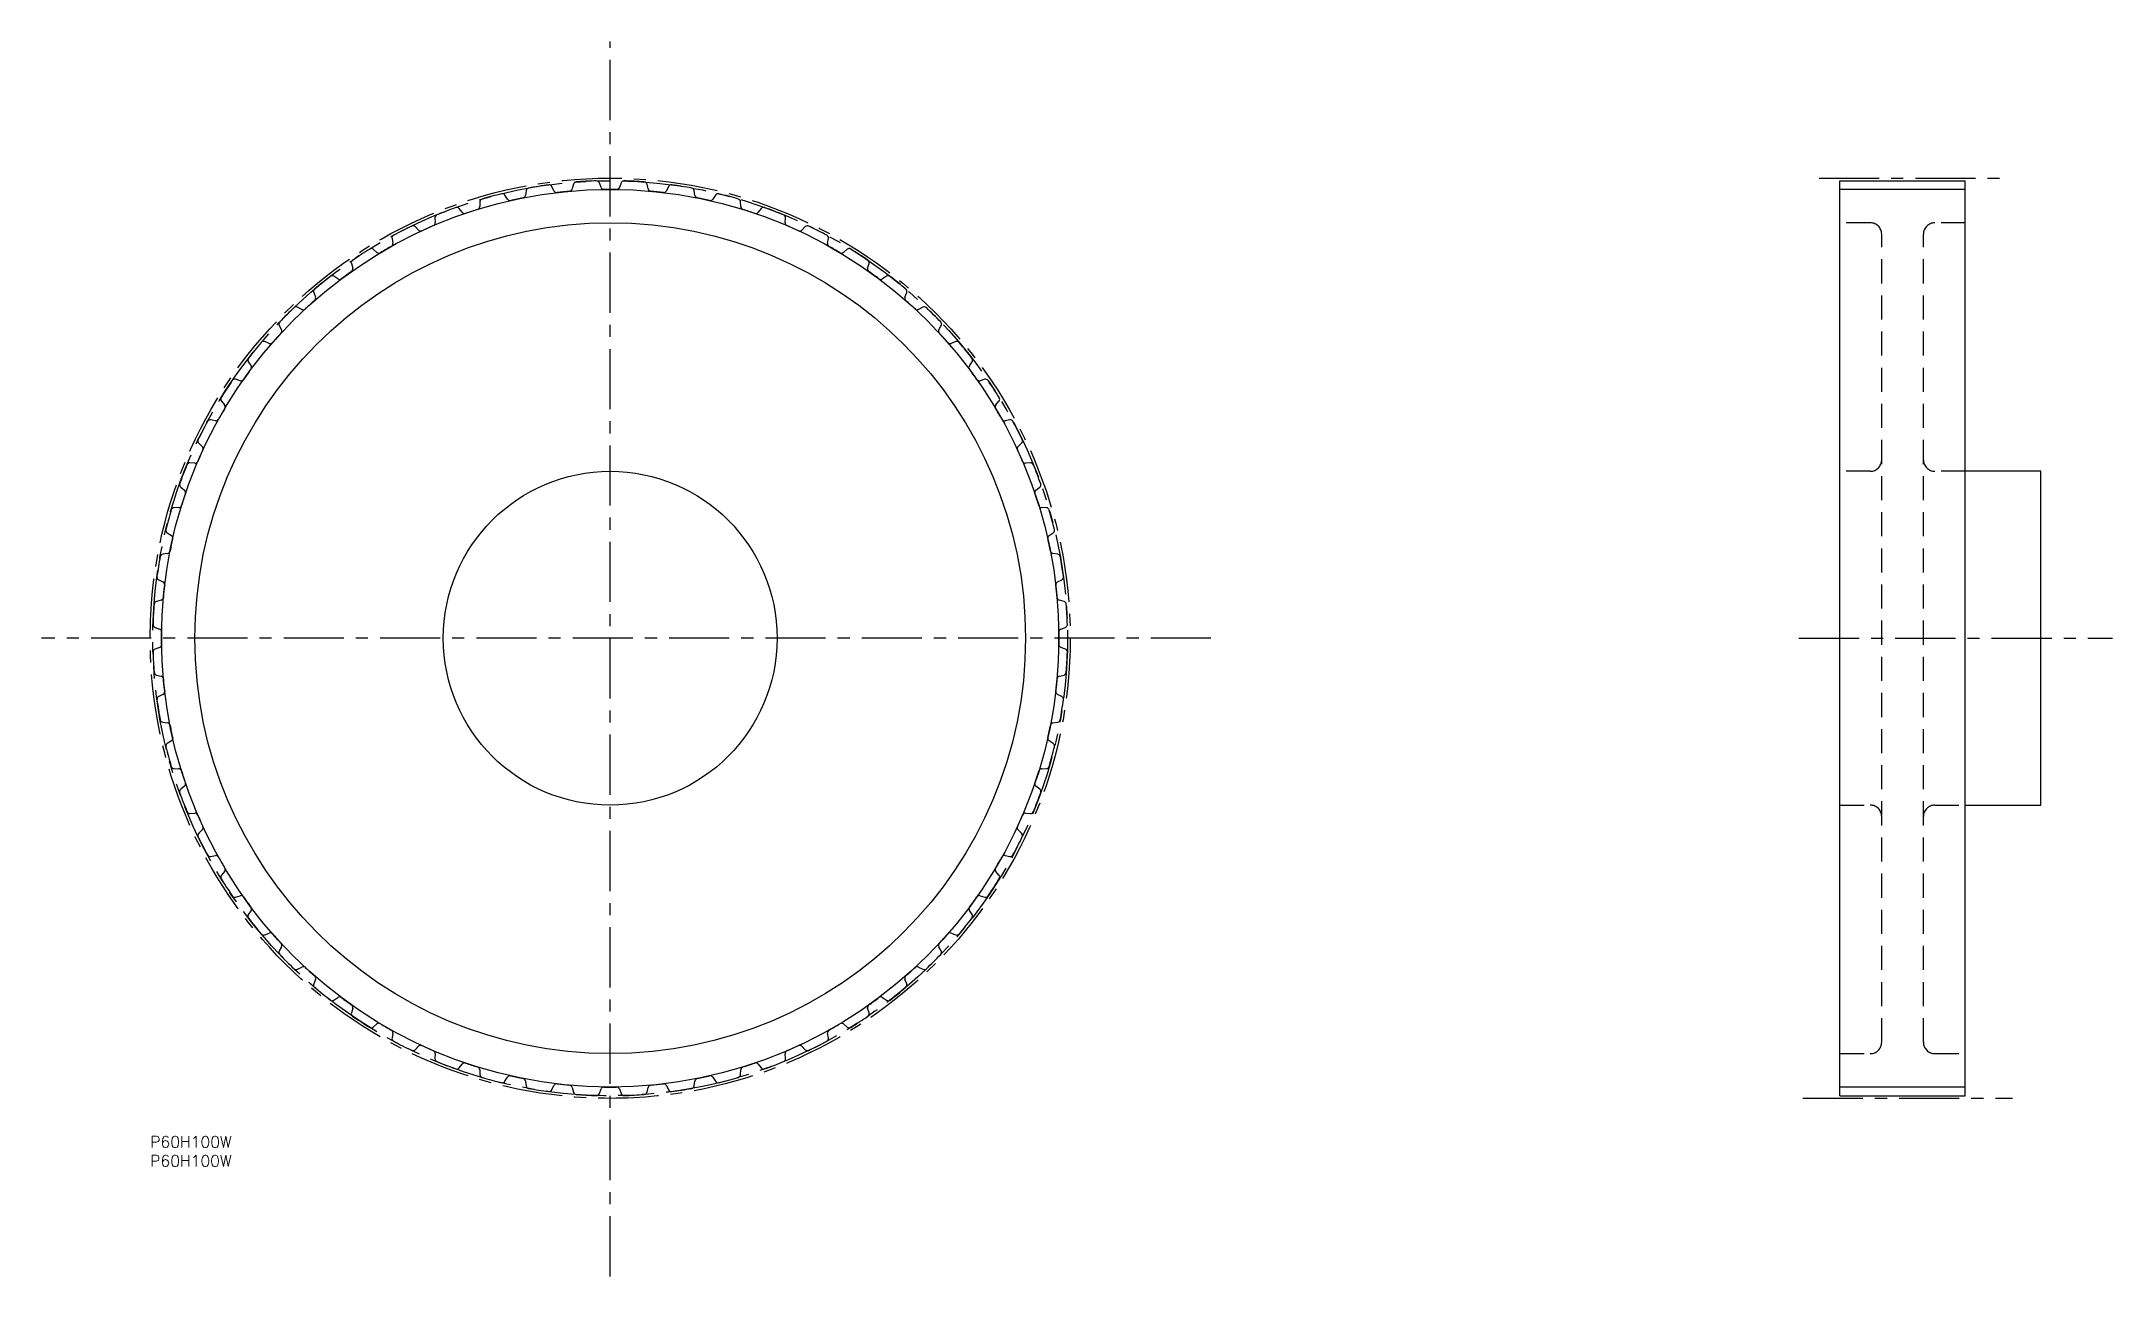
# Model space of a CAD drawing. Extents: x -29 to 517, y -37 to 289.
import ezdxf

# ---------------------------------------------------------------- set-up
doc = ezdxf.new("R2010")
doc.units = 0
doc.header["$LTSCALE"] = 0.5
for name, pattern in [('CENTER', [50.8, 31.75, -6.35, 6.35, -6.35]), ('DASHED', [19.05, 12.7, -6.35]), ('PHANTOM', [63.5, 31.75, -6.35, 6.35, -6.35, 6.35, -6.35])]:
    doc.linetypes.add(name, pattern=pattern)
for name, color, linetype in [('MSM_CENTER', 1, 'CENTER'), ('MSM_CONTINUOUS', 7, 'CONTINUOUS'), ('MSM_DASHED', 4, 'DASHED'), ('MSM_IMAGINARY', 6, 'PHANTOM'), ('MSM_NARROW', 5, 'CONTINUOUS'), ('MSM_PART_NUMBER', 7, 'CONTINUOUS')]:
    doc.layers.add(name, color=color, linetype=linetype)
doc.styles.get("Standard").update_dxf_attribs({"font": 'txt.shx', "height": 3, "bigfont": 'bigfont.shx'})

msp = doc.modelspace()

# ---------------------------------------------------------------- linework, layer by layer
at = {"layer": 'MSM_CENTER'}
for p, q in [((121.27, -36.98), (121.27, 288.57)), ((439.99, 252.55), (488.22, 252.55)), ((279.66, 131.27), (-28.69, 131.27)), ((434.66, 131.27), (517.39, 131.27)), ((435.69, 10), (491.01, 10))]:
    msp.add_line(p, q, dxfattribs=at)
msp.add_circle((121.27, 131.27), 121.28, dxfattribs=at)
at = {"layer": 'MSM_CONTINUOUS'}
for p, q in [((118.86, 250.09), (118.42, 251.28)), ((124.13, 251.28), (123.69, 250.09)), ((445.51, 10.68), (445.51, 251.86)), ((445.51, 251.86), (478.51, 251.86)), ((478.51, 10.68), (478.51, 251.86)), ((86.91, 246.29), (86.86, 245.02)), ((94.2, 246.99), (93.53, 248.07)), ((99.12, 249.26), (98.94, 248)), ((106.45, 249.19), (105.89, 250.33)), ((111.57, 250.93), (111.26, 249.69)), ((131.29, 249.69), (130.98, 250.93)), ((136.66, 250.33), (136.1, 249.19)), ((143.61, 248), (143.43, 249.26)), ((149.02, 248.07), (148.35, 246.99)), ((155.69, 245.02), (155.64, 246.29)), ((75.07, 242.07), (75.16, 240.8)), ((82.26, 243.53), (81.48, 244.53)), ((161.07, 244.53), (160.29, 243.53)), ((167.39, 240.8), (167.48, 242.07)), ((63.74, 236.63), (63.96, 235.38)), ((70.74, 238.83), (69.85, 239.75)), ((172.7, 239.75), (171.81, 238.83)), ((178.59, 235.38), (178.81, 236.63)), ((53.04, 230.04), (53.4, 228.82)), ((59.77, 232.96), (58.8, 233.78)), ((183.75, 233.78), (182.78, 232.96)), ((189.15, 228.82), (189.51, 230.04)), ((49.48, 225.98), (48.43, 226.69)), ((194.12, 226.69), (193.07, 225.98)), ((39.97, 217.95), (38.85, 218.55)), ((43.09, 222.37), (43.57, 221.19)), ((198.98, 221.19), (199.46, 222.37)), ((203.7, 218.55), (202.58, 217.95)), ((34, 213.7), (34.6, 212.58)), ((207.95, 212.58), (208.55, 213.7)), ((31.36, 208.98), (30.18, 209.46)), ((212.37, 209.46), (211.19, 208.98)), ((25.86, 204.12), (26.57, 203.07)), ((215.98, 203.07), (216.69, 204.12)), ((23.73, 199.15), (22.51, 199.51)), ((220.04, 199.51), (218.82, 199.15)), ((18.77, 193.75), (19.59, 192.78)), ((222.96, 192.78), (223.78, 193.75)), ((17.17, 188.59), (15.92, 188.81)), ((226.63, 188.81), (225.38, 188.59)), ((12.8, 182.7), (13.72, 181.81)), ((228.83, 181.81), (229.75, 182.7)), ((11.75, 177.39), (10.48, 177.48)), ((232.07, 177.48), (230.8, 177.39)), ((498.51, 175.27), (478.51, 175.27)), ((498.51, 87.28), (498.51, 175.27)), ((8.02, 171.07), (9.02, 170.29)), ((233.53, 170.29), (234.53, 171.07)), ((7.53, 165.69), (6.26, 165.64)), ((236.29, 165.64), (235.02, 165.69)), ((4.48, 159.02), (5.56, 158.35)), ((236.99, 158.35), (238.07, 159.02)), ((4.55, 153.61), (3.29, 153.43)), ((239.26, 153.43), (238, 153.61)), ((2.22, 146.66), (3.36, 146.1)), ((239.19, 146.1), (240.33, 146.66)), ((2.86, 141.29), (1.62, 140.98)), ((240.93, 140.98), (239.69, 141.29)), ((1.27, 134.13), (2.46, 133.69)), ((240.09, 133.69), (241.28, 134.13)), ((2.46, 128.86), (1.27, 128.42)), ((241.28, 128.42), (240.09, 128.86)), ((1.62, 121.57), (2.86, 121.26)), ((239.69, 121.26), (240.93, 121.57)), ((3.36, 116.45), (2.22, 115.89)), ((240.33, 115.89), (239.19, 116.45)), ((3.29, 109.12), (4.55, 108.94)), ((5.56, 104.2), (4.48, 103.53)), ((238.07, 103.53), (236.99, 104.2)), ((238, 108.94), (239.26, 109.12)), ((6.26, 96.91), (7.53, 96.86)), ((235.02, 96.86), (236.29, 96.91)), ((9.02, 92.26), (8.02, 91.48)), ((234.53, 91.48), (233.53, 92.26)), ((10.48, 85.07), (11.75, 85.16)), ((230.8, 85.16), (232.07, 85.07)), ((478.51, 87.28), (498.51, 87.28)), ((13.72, 80.74), (12.8, 79.85)), ((229.75, 79.85), (228.83, 80.74)), ((15.92, 73.74), (17.17, 73.96)), ((225.38, 73.96), (226.63, 73.74)), ((19.59, 69.77), (18.77, 68.8)), ((223.78, 68.8), (222.96, 69.77)), ((22.51, 63.04), (23.73, 63.4)), ((218.82, 63.4), (220.04, 63.04)), ((26.57, 59.48), (25.86, 58.43)), ((216.69, 58.43), (215.98, 59.48)), ((30.18, 53.09), (31.36, 53.57)), ((34.6, 49.97), (34, 48.85)), ((208.55, 48.85), (207.95, 49.97)), ((211.19, 53.57), (212.37, 53.09)), ((38.85, 44), (39.97, 44.6)), ((202.58, 44.6), (203.7, 44)), ((43.57, 41.36), (43.09, 40.18)), ((199.46, 40.18), (198.98, 41.36)), ((48.43, 35.86), (49.48, 36.57)), ((53.4, 33.73), (53.04, 32.51)), ((189.51, 32.51), (189.15, 33.73)), ((193.07, 36.57), (194.12, 35.86)), ((58.8, 28.77), (59.77, 29.59)), ((182.78, 29.59), (183.75, 28.77)), ((63.96, 27.17), (63.74, 25.92)), ((69.85, 22.8), (70.74, 23.72)), ((171.81, 23.72), (172.7, 22.8)), ((178.81, 25.92), (178.59, 27.17)), ((75.16, 21.75), (75.07, 20.48)), ((81.48, 18.02), (82.26, 19.02)), ((86.86, 17.53), (86.91, 16.26)), ((155.64, 16.26), (155.69, 17.53)), ((160.29, 19.02), (161.07, 18.02)), ((167.48, 20.48), (167.39, 21.75)), ((93.53, 14.48), (94.2, 15.56)), ((98.94, 14.55), (99.12, 13.29)), ((105.89, 12.22), (106.45, 13.36)), ((111.26, 12.86), (111.57, 11.62)), ((118.42, 11.27), (118.86, 12.46)), ((123.69, 12.46), (124.13, 11.27)), ((130.98, 11.62), (131.29, 12.86)), ((136.1, 13.36), (136.66, 12.22)), ((143.43, 13.29), (143.61, 14.55)), ((148.35, 15.56), (149.02, 14.48)), ((445.51, 10.68), (478.51, 10.68))]:
    msp.add_line(p, q, dxfattribs=at)
for radius in [109.5, 44]:
    msp.add_circle((121.27, 131.27), radius, dxfattribs=at)
for centre, radius, start, end in [((112.35, 250.73), 0.8, 94.2747, 166), ((121.27, 131.27), 120.59, 91.7253, 94.2747), ((117.67, 251.01), 0.8, 20, 91.7253), ((124.88, 251.01), 0.8, 88.2747, 160), ((121.27, 131.27), 120.59, 85.7253, 88.2747), ((130.2, 250.73), 0.8, 14, 85.7253), ((87.7, 246.26), 0.8, 106.2747, 178), ((121.27, 131.27), 120.59, 103.7253, 106.2747), ((92.85, 247.64), 0.8, 32, 103.7253), ((94.88, 247.41), 0.8, 212, 282.8026), ((121.27, 131.27), 118.3, 101.1974, 102.8026), ((98.15, 248.11), 0.8, 281.1974, 352), ((99.91, 249.14), 0.8, 100.2747, 172), ((121.27, 131.27), 120.59, 97.7253, 100.2747), ((105.17, 249.98), 0.8, 26, 97.7253), ((107.17, 249.54), 0.8, 206, 276.8026), ((121.27, 131.27), 118.3, 95.1974, 96.8026), ((110.49, 249.89), 0.8, 275.1974, 346), ((119.61, 250.36), 0.8, 200, 270.8026), ((121.27, 131.27), 118.3, 89.1974, 90.8026), ((122.94, 250.36), 0.8, 269.1974, 340), ((132.06, 249.89), 0.8, 194, 264.8026), ((121.27, 131.27), 118.3, 83.1974, 84.8026), ((135.38, 249.54), 0.8, 263.1974, 334), ((137.38, 249.98), 0.8, 82.2747, 154), ((121.27, 131.27), 120.59, 79.7253, 82.2747), ((142.64, 249.14), 0.8, 8, 79.7253), ((144.4, 248.11), 0.8, 188, 258.8026), ((121.27, 131.27), 118.3, 77.1974, 78.8026), ((147.67, 247.41), 0.8, 257.1974, 328), ((149.7, 247.64), 0.8, 76.2747, 148), ((121.27, 131.27), 120.59, 73.7253, 76.2747), ((154.85, 246.26), 0.8, 2, 73.7253), ((74.36, 240.75), 0.8, 293.1974, 4), ((75.87, 242.13), 0.8, 112.2747, 184), ((121.27, 131.27), 120.59, 109.7253, 112.2747), ((80.84, 244.04), 0.8, 38, 109.7253), ((82.89, 244.02), 0.8, 218, 288.8026), ((121.27, 131.27), 118.3, 107.1974, 108.8026), ((86.06, 245.05), 0.8, 287.1974, 358), ((156.49, 245.05), 0.8, 182, 252.8026), ((121.27, 131.27), 118.3, 71.1974, 72.8026), ((159.66, 244.02), 0.8, 251.1974, 322), ((161.71, 244.04), 0.8, 70.2747, 142), ((121.27, 131.27), 120.59, 67.7253, 70.2747), ((166.68, 242.13), 0.8, 356, 67.7253), ((168.19, 240.75), 0.8, 176, 246.8026), ((63.18, 235.24), 0.8, 299.1974, 10), ((64.53, 236.77), 0.8, 118.2747, 190), ((121.27, 131.27), 120.59, 115.7253, 118.2747), ((69.28, 239.19), 0.8, 44, 115.7253), ((71.31, 239.39), 0.8, 224, 294.8026), ((121.27, 131.27), 118.3, 113.1974, 114.8026), ((121.27, 131.27), 118.3, 65.1974, 66.8026), ((171.24, 239.39), 0.8, 245.1974, 316), ((173.27, 239.19), 0.8, 64.2747, 136), ((121.27, 131.27), 120.59, 61.7253, 64.2747), ((178.02, 236.77), 0.8, 350, 61.7253), ((179.37, 235.24), 0.8, 170, 240.8026), ((53.81, 230.26), 0.8, 124.2747, 196), ((121.27, 131.27), 120.59, 121.7253, 124.2747), ((58.28, 233.17), 0.8, 50, 121.7253), ((60.29, 233.57), 0.8, 230, 300.8026), ((121.27, 131.27), 118.3, 119.1974, 120.8026), ((121.27, 131.27), 118.3, 59.1974, 60.8026), ((182.26, 233.57), 0.8, 239.1974, 310), ((184.27, 233.17), 0.8, 58.2747, 130), ((121.27, 131.27), 120.59, 55.7253, 58.2747), ((188.74, 230.26), 0.8, 344, 55.7253), ((121.27, 131.27), 120.59, 127.7253, 130.2747), ((47.98, 226.02), 0.8, 56, 127.7253), ((49.93, 226.64), 0.8, 236, 306.8026), ((121.27, 131.27), 118.3, 125.1974, 126.8026), ((52.63, 228.6), 0.8, 305.1974, 16), ((189.92, 228.6), 0.8, 164, 234.8026), ((121.27, 131.27), 118.3, 53.1974, 54.8026), ((192.62, 226.64), 0.8, 233.1974, 304), ((194.57, 226.02), 0.8, 52.2747, 124), ((121.27, 131.27), 120.59, 49.7253, 52.2747), ((38.48, 217.84), 0.8, 62, 133.7253), ((121.27, 131.27), 118.3, 131.1974, 132.8026), ((43.84, 222.67), 0.8, 130.2747, 202), ((42.83, 220.89), 0.8, 311.1974, 22), ((199.72, 220.89), 0.8, 158, 228.8026), ((121.27, 131.27), 118.3, 47.1974, 48.8026), ((198.71, 222.67), 0.8, 338, 49.7253), ((204.07, 217.84), 0.8, 46.2747, 118), ((34.71, 214.07), 0.8, 136.2747, 208), ((121.27, 131.27), 120.59, 133.7253, 136.2747), ((40.35, 218.66), 0.8, 242, 312.8026), ((202.2, 218.66), 0.8, 227.1974, 298), ((121.27, 131.27), 120.59, 43.7253, 46.2747), ((207.84, 214.07), 0.8, 332, 43.7253), ((121.27, 131.27), 120.59, 139.7253, 142.2747), ((29.88, 208.71), 0.8, 68, 139.7253), ((31.66, 209.72), 0.8, 248, 318.8026), ((121.27, 131.27), 118.3, 137.1974, 138.8026), ((33.89, 212.2), 0.8, 317.1974, 28), ((208.66, 212.2), 0.8, 152, 222.8026), ((121.27, 131.27), 118.3, 41.1974, 42.8026), ((210.89, 209.72), 0.8, 221.1974, 292), ((212.67, 208.71), 0.8, 40.2747, 112), ((121.27, 131.27), 120.59, 37.7253, 40.2747), ((121.27, 131.27), 118.3, 143.1974, 144.8026), ((26.53, 204.57), 0.8, 142.2747, 214), ((25.91, 202.62), 0.8, 323.1974, 34), ((216.64, 202.62), 0.8, 146, 216.8026), ((121.27, 131.27), 118.3, 35.1974, 36.8026), ((216.02, 204.57), 0.8, 326, 37.7253), ((121.27, 131.27), 120.59, 145.7253, 148.2747), ((22.29, 198.74), 0.8, 74, 145.7253), ((23.95, 199.92), 0.8, 254, 324.8026), ((218.6, 199.92), 0.8, 215.1974, 286), ((220.26, 198.74), 0.8, 34.2747, 106), ((121.27, 131.27), 120.59, 31.7253, 34.2747), ((121.27, 131.27), 118.3, 149.1974, 150.8026), ((19.38, 194.27), 0.8, 148.2747, 220), ((18.98, 192.26), 0.8, 329.1974, 40), ((223.57, 192.26), 0.8, 140, 210.8026), ((121.27, 131.27), 118.3, 29.1974, 30.8026), ((223.17, 194.27), 0.8, 320, 31.7253), ((121.27, 131.27), 120.59, 151.7253, 154.2747), ((15.78, 188.02), 0.8, 80, 151.7253), ((17.31, 189.37), 0.8, 260, 330.8026), ((225.24, 189.37), 0.8, 209.1974, 280), ((226.77, 188.02), 0.8, 28.2747, 100), ((121.27, 131.27), 120.59, 25.7253, 28.2747), ((121.27, 131.27), 118.3, 155.1974, 156.8026), ((13.36, 183.27), 0.8, 154.2747, 226), ((13.16, 181.24), 0.8, 335.1974, 46), ((229.39, 181.24), 0.8, 134, 204.8026), ((121.27, 131.27), 118.3, 23.1974, 24.8026), ((229.19, 183.27), 0.8, 314, 25.7253), ((121.27, 131.27), 120.59, 157.7253, 160.2747), ((10.42, 176.68), 0.8, 86, 157.7253), ((11.8, 178.19), 0.8, 266, 336.8026), ((230.75, 178.19), 0.8, 203.1974, 274), ((232.13, 176.68), 0.8, 22.2747, 94), ((121.27, 131.27), 120.59, 19.7253, 22.2747), ((8.51, 171.71), 0.8, 160.2747, 232), ((121.27, 131.27), 118.3, 161.1974, 162.8026), ((8.53, 169.66), 0.8, 341.1974, 52), ((234.02, 169.66), 0.8, 128, 198.8026), ((121.27, 131.27), 118.3, 17.1974, 18.8026), ((234.04, 171.71), 0.8, 308, 19.7253), ((121.27, 131.27), 120.59, 163.7253, 166.2747), ((6.29, 164.85), 0.8, 92, 163.7253), ((7.5, 166.49), 0.8, 272, 342.8026), ((235.05, 166.49), 0.8, 197.1974, 268), ((236.26, 164.85), 0.8, 16.2747, 88), ((121.27, 131.27), 120.59, 13.7253, 16.2747), ((4.91, 159.7), 0.8, 166.2747, 238), ((237.64, 159.7), 0.8, 302, 13.7253), ((3.41, 152.64), 0.8, 98, 169.7253), ((4.44, 154.4), 0.8, 278, 348.8026), ((121.27, 131.27), 118.3, 167.1974, 168.8026), ((5.14, 157.67), 0.8, 347.1974, 58), ((237.41, 157.67), 0.8, 122, 192.8026), ((121.27, 131.27), 118.3, 11.1974, 12.8026), ((238.11, 154.4), 0.8, 191.1974, 262), ((239.14, 152.64), 0.8, 10.2747, 82), ((2.57, 147.38), 0.8, 172.2747, 244), ((121.27, 131.27), 120.59, 169.7253, 172.2747), ((121.27, 131.27), 120.59, 7.7253, 10.2747), ((239.98, 147.38), 0.8, 296, 7.7253), ((2.66, 142.06), 0.8, 284, 354.8026), ((3.01, 145.38), 0.8, 353.1974, 64), ((121.27, 131.27), 118.3, 173.1974, 174.8026), ((239.54, 145.38), 0.8, 116, 186.8026), ((121.27, 131.27), 118.3, 5.1974, 6.8026), ((239.89, 142.06), 0.8, 185.1974, 256), ((121.27, 131.27), 120.59, 175.7253, 178.2747), ((1.82, 140.2), 0.8, 104, 175.7253), ((240.73, 140.2), 0.8, 4.2747, 76), ((121.27, 131.27), 120.59, 1.7253, 4.2747), ((1.54, 134.88), 0.8, 178.2747, 250), ((2.19, 132.94), 0.8, 359.1974, 70), ((121.27, 131.27), 118.3, 179.1974, 180.8026), ((240.36, 132.94), 0.8, 110, 180.8026), ((121.27, 131.27), 118.3, 359.1974, 0.8026), ((241.01, 134.88), 0.8, 290, 1.7253), ((1.54, 127.67), 0.8, 110, 181.7253), ((121.27, 131.27), 120.59, 181.7253, 184.2747), ((2.19, 129.61), 0.8, 290, 0.8026), ((240.36, 129.61), 0.8, 179.1974, 250), ((241.01, 127.67), 0.8, 358.2747, 70), ((121.27, 131.27), 120.59, 355.7253, 358.2747), ((1.82, 122.35), 0.8, 184.2747, 256), ((2.66, 120.49), 0.8, 5.1974, 76), ((121.27, 131.27), 118.3, 185.1974, 186.8026), ((121.27, 131.27), 118.3, 353.1974, 354.8026), ((239.89, 120.49), 0.8, 104, 174.8026), ((240.73, 122.35), 0.8, 284, 355.7253), ((2.57, 115.17), 0.8, 116, 187.7253), ((121.27, 131.27), 120.59, 187.7253, 190.2747), ((3.01, 117.17), 0.8, 296, 6.8026), ((239.54, 117.17), 0.8, 173.1974, 244), ((121.27, 131.27), 120.59, 349.7253, 352.2747), ((239.98, 115.17), 0.8, 352.2747, 64), ((3.41, 109.91), 0.8, 190.2747, 262), ((239.14, 109.91), 0.8, 278, 349.7253), ((4.44, 108.15), 0.8, 11.1974, 82), ((121.27, 131.27), 118.3, 191.1974, 192.8026), ((5.14, 104.88), 0.8, 302, 12.8026), ((237.41, 104.88), 0.8, 167.1974, 238), ((121.27, 131.27), 118.3, 347.1974, 348.8026), ((238.11, 108.15), 0.8, 98, 168.8026), ((4.91, 102.85), 0.8, 122, 193.7253), ((121.27, 131.27), 120.59, 193.7253, 196.2747), ((121.27, 131.27), 120.59, 343.7253, 346.2747), ((237.64, 102.85), 0.8, 346.2747, 58), ((6.29, 97.7), 0.8, 196.2747, 268), ((7.5, 96.06), 0.8, 17.1974, 88), ((121.27, 131.27), 118.3, 197.1974, 198.8026), ((8.53, 92.89), 0.8, 308, 18.8026), ((234.02, 92.89), 0.8, 161.1974, 232), ((121.27, 131.27), 118.3, 341.1974, 342.8026), ((235.05, 96.06), 0.8, 92, 162.8026), ((236.26, 97.7), 0.8, 272, 343.7253), ((8.51, 90.84), 0.8, 128, 199.7253), ((121.27, 131.27), 120.59, 199.7253, 202.2747), ((121.27, 131.27), 120.59, 337.7253, 340.2747), ((234.04, 90.84), 0.8, 340.2747, 52), ((10.42, 85.87), 0.8, 202.2747, 274), ((11.8, 84.36), 0.8, 23.1974, 94), ((121.27, 131.27), 118.3, 203.1974, 204.8026), ((121.27, 131.27), 118.3, 335.1974, 336.8026), ((230.75, 84.36), 0.8, 86, 156.8026), ((232.13, 85.87), 0.8, 266, 337.7253), ((13.36, 79.28), 0.8, 134, 205.7253), ((121.27, 131.27), 120.59, 205.7253, 208.2747), ((13.16, 81.31), 0.8, 314, 24.8026), ((121.27, 131.27), 120.59, 331.7253, 334.2747), ((229.39, 81.31), 0.8, 155.1974, 226), ((229.19, 79.28), 0.8, 334.2747, 46), ((15.78, 74.53), 0.8, 208.2747, 280), ((17.31, 73.18), 0.8, 29.1974, 100), ((121.27, 131.27), 118.3, 209.1974, 210.8026), ((121.27, 131.27), 118.3, 329.1974, 330.8026), ((225.24, 73.18), 0.8, 80, 150.8026), ((226.77, 74.53), 0.8, 260, 331.7253), ((19.38, 68.28), 0.8, 140, 211.7253), ((121.27, 131.27), 120.59, 211.7253, 214.2747), ((18.98, 70.29), 0.8, 320, 30.8026), ((121.27, 131.27), 120.59, 325.7253, 328.2747), ((223.57, 70.29), 0.8, 149.1974, 220), ((223.17, 68.28), 0.8, 328.2747, 40), ((22.29, 63.81), 0.8, 214.2747, 286), ((23.95, 62.63), 0.8, 35.1974, 106), ((121.27, 131.27), 118.3, 215.1974, 216.8026), ((25.91, 59.93), 0.8, 326, 36.8026), ((216.64, 59.93), 0.8, 143.1974, 214), ((121.27, 131.27), 118.3, 323.1974, 324.8026), ((218.6, 62.63), 0.8, 74, 144.8026), ((220.26, 63.81), 0.8, 254, 325.7253), ((26.53, 57.98), 0.8, 146, 217.7253), ((121.27, 131.27), 120.59, 217.7253, 220.2747), ((121.27, 131.27), 120.59, 319.7253, 322.2747), ((216.02, 57.98), 0.8, 322.2747, 34), ((29.88, 53.84), 0.8, 220.2747, 292), ((31.66, 52.83), 0.8, 41.1974, 112), ((121.27, 131.27), 118.3, 221.1974, 222.8026), ((33.89, 50.35), 0.8, 332, 42.8026), ((208.66, 50.35), 0.8, 137.1974, 208), ((121.27, 131.27), 118.3, 317.1974, 318.8026), ((210.89, 52.83), 0.8, 68, 138.8026), ((212.67, 53.84), 0.8, 248, 319.7253), ((34.71, 48.48), 0.8, 152, 223.7253), ((121.27, 131.27), 120.59, 223.7253, 226.2747), ((38.48, 44.71), 0.8, 226.2747, 298), ((40.35, 43.89), 0.8, 47.1974, 118), ((121.27, 131.27), 118.3, 227.1974, 228.8026), ((121.27, 131.27), 118.3, 311.1974, 312.8026), ((202.2, 43.89), 0.8, 62, 132.8026), ((204.07, 44.71), 0.8, 242, 313.7253), ((121.27, 131.27), 120.59, 313.7253, 316.2747), ((207.84, 48.48), 0.8, 316.2747, 28), ((43.84, 39.88), 0.8, 158, 229.7253), ((121.27, 131.27), 120.59, 229.7253, 232.2747), ((42.83, 41.66), 0.8, 338, 48.8026), ((121.27, 131.27), 120.59, 307.7253, 310.2747), ((199.72, 41.66), 0.8, 131.1974, 202), ((198.71, 39.88), 0.8, 310.2747, 22), ((47.98, 36.53), 0.8, 232.2747, 304), ((49.93, 35.91), 0.8, 53.1974, 124), ((121.27, 131.27), 118.3, 233.1974, 234.8026), ((52.63, 33.95), 0.8, 344, 54.8026), ((189.92, 33.95), 0.8, 125.1974, 196), ((121.27, 131.27), 118.3, 305.1974, 306.8026), ((192.62, 35.91), 0.8, 56, 126.8026), ((194.57, 36.53), 0.8, 236, 307.7253), ((53.81, 32.29), 0.8, 164, 235.7253), ((121.27, 131.27), 120.59, 235.7253, 238.2747), ((58.28, 29.38), 0.8, 238.2747, 310), ((60.29, 28.98), 0.8, 59.1974, 130), ((121.27, 131.27), 118.3, 239.1974, 240.8026), ((63.18, 27.31), 0.8, 350, 60.8026), ((179.37, 27.31), 0.8, 119.1974, 190), ((121.27, 131.27), 118.3, 299.1974, 300.8026), ((182.26, 28.98), 0.8, 50, 120.8026), ((184.27, 29.38), 0.8, 230, 301.7253), ((121.27, 131.27), 120.59, 301.7253, 304.2747), ((188.74, 32.29), 0.8, 304.2747, 16), ((64.53, 25.78), 0.8, 170, 241.7253), ((121.27, 131.27), 120.59, 241.7253, 244.2747), ((69.28, 23.36), 0.8, 244.2747, 316), ((71.31, 23.16), 0.8, 65.1974, 136), ((121.27, 131.27), 118.3, 245.1974, 246.8026), ((74.36, 21.8), 0.8, 356, 66.8026), ((168.19, 21.8), 0.8, 113.1974, 184), ((121.27, 131.27), 118.3, 293.1974, 294.8026), ((171.24, 23.16), 0.8, 44, 114.8026), ((173.27, 23.36), 0.8, 224, 295.7253), ((121.27, 131.27), 120.59, 295.7253, 298.2747), ((178.02, 25.78), 0.8, 298.2747, 10), ((75.87, 20.42), 0.8, 176, 247.7253), ((121.27, 131.27), 120.59, 247.7253, 250.2747), ((80.84, 18.51), 0.8, 250.2747, 322), ((82.89, 18.53), 0.8, 71.1974, 142), ((121.27, 131.27), 118.3, 251.1974, 252.8026), ((86.06, 17.5), 0.8, 2, 72.8026), ((156.49, 17.5), 0.8, 107.1974, 178), ((121.27, 131.27), 118.3, 287.1974, 288.8026), ((159.66, 18.53), 0.8, 38, 108.8026), ((161.71, 18.51), 0.8, 218, 289.7253), ((121.27, 131.27), 120.59, 289.7253, 292.2747), ((166.68, 20.42), 0.8, 292.2747, 4), ((87.7, 16.29), 0.8, 182, 253.7253), ((121.27, 131.27), 120.59, 253.7253, 256.2747), ((92.85, 14.91), 0.8, 256.2747, 328), ((94.88, 15.14), 0.8, 77.1974, 148), ((121.27, 131.27), 118.3, 257.1974, 258.8026), ((98.15, 14.44), 0.8, 8, 78.8026), ((99.91, 13.41), 0.8, 188, 259.7253), ((121.27, 131.27), 120.59, 259.7253, 262.2747), ((105.17, 12.57), 0.8, 262.2747, 334), ((107.17, 13.01), 0.8, 83.1974, 154), ((121.27, 131.27), 118.3, 263.1974, 264.8026), ((110.49, 12.66), 0.8, 14, 84.8026), ((112.35, 11.82), 0.8, 194, 265.7253), ((121.27, 131.27), 120.59, 265.7253, 268.2747), ((117.67, 11.54), 0.8, 268.2747, 340), ((119.61, 12.19), 0.8, 89.1974, 160), ((121.27, 131.27), 118.3, 269.1974, 270.8026), ((122.94, 12.19), 0.8, 20, 90.8026), ((124.88, 11.54), 0.8, 200, 271.7253), ((121.27, 131.27), 120.59, 271.7253, 274.2747), ((130.2, 11.82), 0.8, 274.2747, 346), ((132.06, 12.66), 0.8, 95.1974, 166), ((121.27, 131.27), 118.3, 275.1974, 276.8026), ((135.38, 13.01), 0.8, 26, 96.8026), ((137.38, 12.57), 0.8, 206, 277.7253), ((121.27, 131.27), 120.59, 277.7253, 280.2747), ((142.64, 13.41), 0.8, 280.2747, 352), ((144.4, 14.44), 0.8, 101.1974, 172), ((121.27, 131.27), 118.3, 281.1974, 282.8026), ((147.67, 15.14), 0.8, 32, 102.8026), ((149.7, 14.91), 0.8, 212, 283.7253), ((121.27, 131.27), 120.59, 283.7253, 286.2747), ((154.85, 16.29), 0.8, 286.2747, 358)]:
    msp.add_arc(centre, radius, start, end, dxfattribs=at)
at = {"layer": 'MSM_DASHED'}
for p, q in [((453.51, 240.77), (445.51, 240.77)), ((478.51, 240.77), (470.51, 240.77)), ((456.51, 24.78), (456.51, 237.77)), ((467.51, 24.78), (467.51, 237.77)), ((453.51, 175.27), (445.51, 175.27)), ((478.51, 175.27), (470.51, 175.27)), ((445.51, 87.28), (453.51, 87.28)), ((470.51, 87.28), (478.51, 87.28)), ((445.51, 21.78), (453.51, 21.78)), ((470.51, 21.78), (478.51, 21.78))]:
    msp.add_line(p, q, dxfattribs=at)
for centre, start, end in [((453.51, 237.77), 0, 90), ((470.51, 237.77), 90, 180), ((453.51, 178.28), 270, 0), ((470.51, 178.28), 180, 270), ((453.51, 84.28), 0, 90), ((470.51, 84.28), 90, 180), ((453.51, 24.78), 270, 0), ((470.51, 24.78), 180, 270)]:
    msp.add_arc(centre, 3, start, end, dxfattribs=at)
at = {"layer": 'MSM_IMAGINARY'}
msp.add_circle((121.27, 131.27), 120.59, dxfattribs=at)
at = {"layer": 'MSM_NARROW'}
for p, q in [((118.86, 250.09), (119.05, 249.55)), ((123.69, 250.09), (123.5, 249.55)), ((478.51, 249.57), (445.51, 249.57)), ((478.51, 12.98), (445.51, 12.98))]:
    msp.add_line(p, q, dxfattribs=at)
msp.add_circle((121.27, 131.27), 118.3, dxfattribs=at)

# ---------------------------------------------------------------- texts
at = {"layer": 'MSM_PART_NUMBER'}
for p in [(0, -2.99), (-0.01, -7.99)]:
    msp.add_text('P60H100W', height=3, dxfattribs=at).set_placement(p)

doc.saveas('drawing.dxf')
